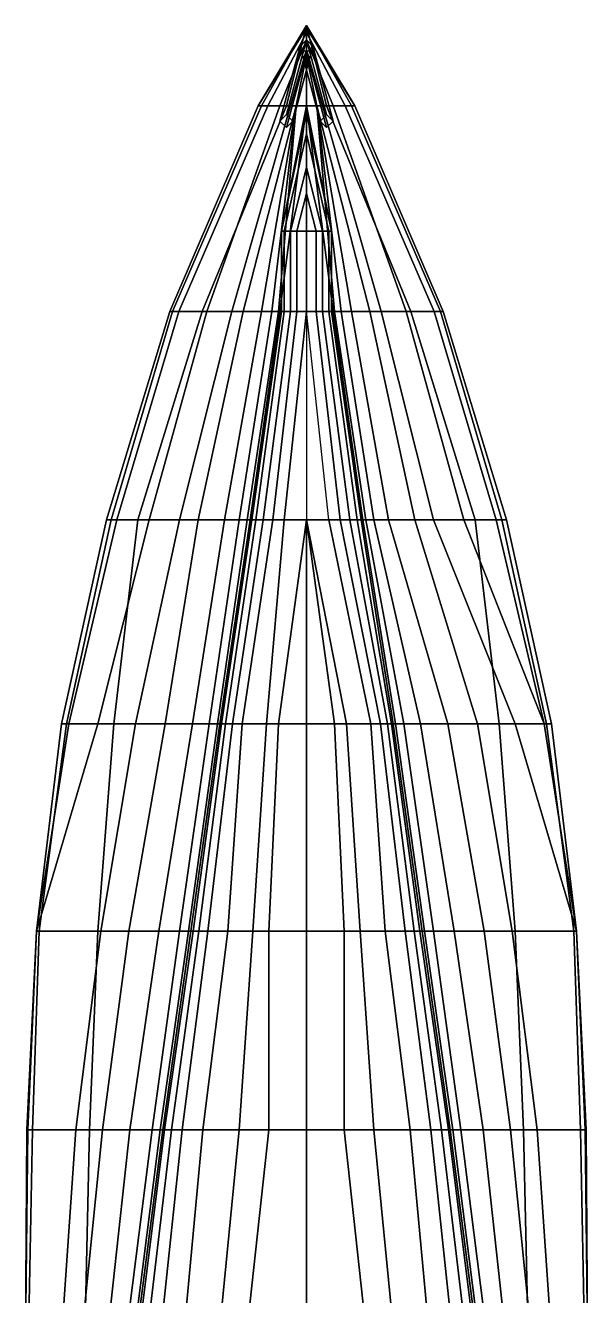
# Model space of a CAD drawing. Extents: x -3.8 to 3.8, y -36.3 to 36.3.
# Drawn here: x -3.5 to 3.5, y 20.53 to 36.33 of the extents above; entities that cross this region are included whole.
import ezdxf

# ---------------------------------------------------------------- set-up
doc = ezdxf.new("R2010")
doc.units = 0
doc.layers.get('0').update_dxf_attribs({"linetype": 'CONTINUOUS'})
doc.layers.add('SUPERSTRUCTURE', color=3, linetype='CONTINUOUS')

msp = doc.modelspace()

# ---------------------------------------------------------------- linework, layer by layer
for points in [[(0, 36.33, 4.11), (0, 36.3, 4.06), (-0.6, 35.33, 4.06), (-0.6, 35.33, 4.11)], [(0, 36.33, 4.13), (0, 36.33, 4.11), (-0.6, 35.33, 4.11), (-0.56, 35.33, 4.13)], [(0, 36.3, 4.06), (0, 36.24, 3.89), (-0.48, 35.33, 3.89), (-0.6, 35.33, 4.06)], [(0, 36.24, 3.89), (0, 36.15, 3.51), (-0.33, 35.33, 3.51), (-0.48, 35.33, 3.89)], [(0.6, 35.33, 4.11), (0.6, 35.33, 4.06), (0, 36.3, 4.06), (0, 36.33, 4.11)], [(0.56, 35.33, 4.13), (0.6, 35.33, 4.11), (0, 36.33, 4.11), (0, 36.33, 4.13)], [(0.6, 35.33, 4.06), (0.48, 35.33, 3.89), (0, 36.24, 3.89), (0, 36.3, 4.06)], [(0.48, 35.33, 3.89), (0.33, 35.33, 3.51), (0, 36.15, 3.51), (0, 36.24, 3.89)], [(0, 36.15, 3.51), (0, 36.03, 3.01), (-0.2, 35.33, 3.01), (-0.33, 35.33, 3.51)], [(-0.25, 35.22, 4.15), (-0.33, 35.14, 4.15), (-0.08, 36.07, 5.67), (0, 36.15, 5.67)], [(-0.33, 35.14, 4.15), (-0.25, 35.06, 4.15), (0, 35.99, 5.67), (-0.08, 36.07, 5.67)], [(-0.17, 35.14, 4.15), (-0.25, 35.22, 4.15), (0, 36.15, 5.67), (0.08, 36.07, 5.67)], [(-0.25, 35.06, 4.15), (-0.17, 35.14, 4.15), (0.08, 36.07, 5.67), (0, 35.99, 5.67)], [(0, 36.15, 4.15), (-0.08, 36.07, 4.15), (-0.08, 36.07, 7.93), (0, 36.15, 7.93)], [(0.25, 35.22, 4.15), (0.17, 35.14, 4.15), (-0.08, 36.07, 5.67), (0, 36.15, 5.67)], [(0, 35.99, 7.93), (0.08, 36.07, 7.93), (0, 36.15, 7.93), (-0.08, 36.07, 7.93)], [(-0.08, 36.07, 4.15), (0, 35.99, 4.15), (0, 35.99, 7.93), (-0.08, 36.07, 7.93)], [(0.17, 35.14, 4.15), (0.25, 35.06, 4.15), (0, 35.99, 5.67), (-0.08, 36.07, 5.67)], [(0.33, 35.33, 3.51), (0.2, 35.33, 3.01), (0, 36.03, 3.01), (0, 36.15, 3.51)], [(0.08, 36.07, 4.15), (0, 36.15, 4.15), (0, 36.15, 7.93), (0.08, 36.07, 7.93)], [(0.33, 35.14, 4.15), (0.25, 35.22, 4.15), (0, 36.15, 5.67), (0.08, 36.07, 5.67)], [(0, 35.99, 4.15), (0.08, 36.07, 4.15), (0.08, 36.07, 7.93), (0, 35.99, 7.93)], [(0.25, 35.06, 4.15), (0.33, 35.14, 4.15), (0.08, 36.07, 5.67), (0, 35.99, 5.67)], [(0, 36.03, 3.01), (0, 35.96, 2.72), (-0.13, 35.33, 2.72), (-0.2, 35.33, 3.01)], [(0, 35.96, 2.72), (0, 35.78, 1.96), (0, 35.33), (-0.13, 35.33, 2.72)], [(0.2, 35.33, 3.01), (0.13, 35.33, 2.72), (0, 35.96, 2.72), (0, 36.03, 3.01)], [(0.13, 35.33, 2.72), (0, 35.33), (0, 35.78, 1.96), (0, 35.96, 2.72)], [(-0.6, 35.33, 4.06), (-0.48, 35.33, 3.89), (-1.59, 32.77, 3.86), (-1.7, 32.77, 3.99)], [(-0.56, 35.33, 4.13), (-0.6, 35.33, 4.11), (-1.7, 32.77, 4.07), (-1.67, 32.77, 4.1)], [(-0.6, 35.33, 4.11), (-0.6, 35.33, 4.06), (-1.7, 32.77, 3.99), (-1.7, 32.77, 4.07)], [(-0.48, 35.33, 3.89), (-0.33, 35.33, 3.51), (-1.24, 32.77, 3.51), (-1.59, 32.77, 3.86)], [(-0.33, 35.33, 3.51), (-0.2, 35.33, 3.01), (-0.93, 32.77, 3.01), (-1.24, 32.77, 3.51)], [(-0.2, 35.33, 3.01), (-0.13, 35.33, 2.72), (-0.79, 32.77, 2.72), (-0.93, 32.77, 3.01)], [(-0.13, 35.33, 2.72), (-0.13, 35.33, 2.72), (-0.56, 32.77, 1.96), (-0.79, 32.77, 2.72)], [(-0.13, 35.33, 2.72), (-0.13, 35.33, 2.72), (-0.43, 32.77, 1.29), (-0.56, 32.77, 1.96)], [(-0.13, 35.33, 2.72), (-0.13, 35.33, 2.72), (-0.35, 32.77, 0.27), (-0.43, 32.77, 1.29)], [(-0.13, 35.33, 2.72), (0, 35.33), (-0.33, 32.77), (-0.35, 32.77, 0.27)], [(0, 35.33), (-0.31, 33.77, -0.27), (-0.31, 32.77, -0.27), (-0.33, 32.77)], [(0, 35.33), (0, 35.24, -0.27), (-0.31, 33.77, -0.27), (0, 35.33)], [(0.35, 32.77, 0.27), (0.33, 32.77), (0, 35.33), (0.13, 35.33, 2.72)], [(0.33, 32.77), (0.31, 32.77, -0.27), (0.31, 33.77, -0.27), (0, 35.33)], [(0, 35.33), (0.31, 33.77, -0.27), (0, 35.24, -0.27), (0, 35.33)], [(0.43, 32.77, 1.29), (0.35, 32.77, 0.27), (0.13, 35.33, 2.72)], [(0.79, 32.77, 2.72), (0.56, 32.77, 1.96), (0.13, 35.33, 2.72)], [(0.56, 32.77, 1.96), (0.43, 32.77, 1.29), (0.13, 35.33, 2.72)], [(0.93, 32.77, 3.01), (0.79, 32.77, 2.72), (0.13, 35.33, 2.72), (0.2, 35.33, 3.01)], [(1.24, 32.77, 3.51), (0.93, 32.77, 3.01), (0.2, 35.33, 3.01), (0.33, 35.33, 3.51)], [(1.59, 32.77, 3.86), (1.24, 32.77, 3.51), (0.33, 35.33, 3.51), (0.48, 35.33, 3.89)], [(1.7, 32.77, 3.99), (1.59, 32.77, 3.86), (0.48, 35.33, 3.89), (0.6, 35.33, 4.06)], [(1.67, 32.77, 4.1), (1.7, 32.77, 4.07), (0.6, 35.33, 4.11), (0.56, 35.33, 4.13)], [(1.7, 32.77, 4.07), (1.7, 32.77, 3.99), (0.6, 35.33, 4.06), (0.6, 35.33, 4.11)], [(0, 35.24, -0.27), (0, 34.98, -0.57), (-0.28, 33.77, -0.57), (-0.31, 33.77, -0.27)], [(0.31, 33.77, -0.27), (0.28, 33.77, -0.57), (0, 34.98, -0.57), (0, 35.24, -0.27)], [(0, 34.98, -0.57), (0, 34.56, -0.82), (-0.2, 33.77, -0.82), (-0.28, 33.77, -0.57)], [(0.28, 33.77, -0.57), (0.2, 33.77, -0.82), (0, 34.56, -0.82), (0, 34.98, -0.57)], [(0, 34.56, -0.82), (0, 34.24, -0.92), (-0.12, 33.77, -0.92), (-0.2, 33.77, -0.82)], [(0.2, 33.77, -0.82), (0.12, 33.77, -0.92), (0, 34.24, -0.92), (0, 34.56, -0.82)], [(0, 34.24, -0.92), (0, 33.77, -1.01), (0, 33.77, -1.01), (-0.12, 33.77, -0.92)], [(0.12, 33.77, -0.92), (0, 33.77, -1.01), (0, 33.77, -1.01), (0, 34.24, -0.92)], [(-0.31, 33.77, -0.27), (-0.28, 33.77, -0.57), (-0.28, 32.77, -0.57), (-0.31, 32.77, -0.27)], [(-0.28, 33.77, -0.57), (-0.2, 33.77, -0.82), (-0.2, 32.77, -0.82), (-0.28, 32.77, -0.57)], [(-0.2, 33.77, -0.82), (-0.12, 33.77, -0.92), (-0.12, 32.77, -0.92), (-0.2, 32.77, -0.82)], [(-0.12, 33.77, -0.92), (0, 33.77, -1.01), (0, 32.77, -1.01), (-0.12, 32.77, -0.92)], [(0.12, 32.77, -0.92), (0, 32.77, -1.01), (0, 33.77, -1.01), (0.12, 33.77, -0.92)], [(0.2, 32.77, -0.82), (0.12, 32.77, -0.92), (0.12, 33.77, -0.92), (0.2, 33.77, -0.82)], [(0.28, 32.77, -0.57), (0.2, 32.77, -0.82), (0.2, 33.77, -0.82), (0.28, 33.77, -0.57)], [(0.31, 32.77, -0.27), (0.28, 32.77, -0.57), (0.28, 33.77, -0.57), (0.31, 33.77, -0.27)], [(-1.67, 32.77, 4.1), (-1.7, 32.77, 4.07), (-2.49, 30.18, 3.92), (-2.43, 30.18, 4.03)], [(-1.7, 32.77, 3.99), (-1.59, 32.77, 3.86), (-2.36, 30.18, 3.71), (-2.49, 30.18, 3.84)], [(-1.7, 32.77, 4.07), (-1.7, 32.77, 3.99), (-2.49, 30.18, 3.84), (-2.49, 30.18, 3.92)], [(-1.59, 32.77, 3.86), (-1.24, 32.77, 3.51), (-1.96, 30.18, 3.4), (-2.36, 30.18, 3.71)], [(-1.24, 32.77, 3.51), (-0.93, 32.77, 3.01), (-1.58, 30.18, 3.01), (-1.96, 30.18, 3.4)], [(-0.93, 32.77, 3.01), (-0.79, 32.77, 2.72), (-1.35, 30.18, 2.72), (-1.58, 30.18, 3.01)], [(-0.79, 32.77, 2.72), (-0.56, 32.77, 1.96), (-1.02, 30.18, 1.96), (-1.35, 30.18, 2.72)], [(-0.56, 32.77, 1.96), (-0.43, 32.77, 1.29), (-0.84, 30.18, 1.29), (-1.02, 30.18, 1.96)], [(-0.43, 32.77, 1.29), (-0.35, 32.77, 0.27), (-0.74, 30.18, 0.27), (-0.84, 30.18, 1.29)], [(-0.35, 32.77, 0.27), (-0.33, 32.77), (-0.7, 30.18), (-0.74, 30.18, 0.27)], [(-0.33, 32.77), (-0.31, 32.77, -0.27), (-0.68, 30.18, -0.27), (-0.7, 30.18)], [(-0.31, 32.77, -0.27), (-0.28, 32.77, -0.57), (-0.63, 30.18, -0.57), (-0.68, 30.18, -0.27)], [(-0.28, 32.77, -0.57), (-0.2, 32.77, -0.82), (-0.54, 30.18, -0.82), (-0.63, 30.18, -0.57)], [(-0.2, 32.77, -0.82), (-0.12, 32.77, -0.92), (-0.42, 30.18, -1.01), (-0.54, 30.18, -0.82)], [(-0.12, 32.77, -0.92), (0, 32.77, -1.01), (-0.28, 30.18, -1.16), (-0.42, 30.18, -1.01)], [(0, 32.77, -1.01), (0, 32.77, -1.01), (0, 30.18, -1.27), (-0.28, 30.18, -1.16)], [(0.42, 30.18, -1.01), (0.28, 30.18, -1.16), (0, 32.77, -1.01), (0.12, 32.77, -0.92)], [(0.54, 30.18, -0.82), (0.42, 30.18, -1.01), (0.12, 32.77, -0.92), (0.2, 32.77, -0.82)], [(0.63, 30.18, -0.57), (0.54, 30.18, -0.82), (0.2, 32.77, -0.82), (0.28, 32.77, -0.57)], [(0.68, 30.18, -0.27), (0.63, 30.18, -0.57), (0.28, 32.77, -0.57), (0.31, 32.77, -0.27)], [(0.7, 30.18), (0.68, 30.18, -0.27), (0.31, 32.77, -0.27), (0.33, 32.77)], [(0.74, 30.18, 0.27), (0.7, 30.18), (0.33, 32.77), (0.35, 32.77, 0.27)], [(0.84, 30.18, 1.29), (0.74, 30.18, 0.27), (0.35, 32.77, 0.27), (0.43, 32.77, 1.29)], [(1.02, 30.18, 1.96), (0.84, 30.18, 1.29), (0.43, 32.77, 1.29), (0.56, 32.77, 1.96)], [(1.35, 30.18, 2.72), (1.02, 30.18, 1.96), (0.56, 32.77, 1.96), (0.79, 32.77, 2.72)], [(1.58, 30.18, 3.01), (1.35, 30.18, 2.72), (0.79, 32.77, 2.72), (0.93, 32.77, 3.01)], [(1.96, 30.18, 3.4), (1.58, 30.18, 3.01), (0.93, 32.77, 3.01), (1.24, 32.77, 3.51)], [(2.36, 30.18, 3.71), (1.96, 30.18, 3.4), (1.24, 32.77, 3.51), (1.59, 32.77, 3.86)], [(2.49, 30.18, 3.84), (2.36, 30.18, 3.71), (1.59, 32.77, 3.86), (1.7, 32.77, 3.99)], [(2.43, 30.18, 4.03), (2.49, 30.18, 3.92), (1.7, 32.77, 4.07), (1.67, 32.77, 4.1)], [(2.49, 30.18, 3.92), (2.49, 30.18, 3.84), (1.7, 32.77, 3.99), (1.7, 32.77, 4.07)], [(-2.49, 30.18, 3.84), (-2.36, 30.18, 3.71), (-2.96, 27.64, 3.64), (-3.05, 27.64, 3.77)], [(-2.43, 30.18, 4.03), (-2.49, 30.18, 3.92), (-3.05, 27.64, 3.85), (-2.99, 27.64, 3.96)], [(-2.49, 30.18, 3.92), (-2.49, 30.18, 3.84), (-3.05, 27.64, 3.77), (-3.05, 27.64, 3.85)], [(-2.36, 30.18, 3.71), (-1.96, 30.18, 3.4), (-2.6, 27.64, 3.4), (-2.96, 27.64, 3.64)], [(-1.96, 30.18, 3.4), (-1.58, 30.18, 3.01), (-2.13, 27.64, 3.01), (-2.6, 27.64, 3.4)], [(-1.58, 30.18, 3.01), (-1.35, 30.18, 2.72), (-1.76, 27.64, 2.57), (-2.13, 27.64, 3.01)], [(-1.35, 30.18, 2.72), (-1.02, 30.18, 1.96), (-1.42, 27.64, 1.91), (-1.76, 27.64, 2.57)], [(-1.02, 30.18, 1.96), (-0.84, 30.18, 1.29), (-1.21, 27.64, 1.14), (-1.42, 27.64, 1.91)], [(-0.84, 30.18, 1.29), (-0.74, 30.18, 0.27), (-1.11, 27.64, 0.27), (-1.21, 27.64, 1.14)], [(-0.74, 30.18, 0.27), (-0.7, 30.18), (-1.08, 27.64), (-1.11, 27.64, 0.27)], [(-0.7, 30.18), (-0.68, 30.18, -0.27), (-1.06, 27.64, -0.27), (-1.08, 27.64)], [(-0.68, 30.18, -0.27), (-0.63, 30.18, -0.57), (-1.01, 27.64, -0.57), (-1.06, 27.64, -0.27)], [(-0.63, 30.18, -0.57), (-0.54, 30.18, -0.82), (-0.92, 27.64, -0.82), (-1.01, 27.64, -0.57)], [(-0.54, 30.18, -0.82), (-0.42, 30.18, -1.01), (-0.8, 27.64, -1.01), (-0.92, 27.64, -0.82)], [(-0.42, 30.18, -1.01), (-0.28, 30.18, -1.16), (-0.5, 27.64, -1.25), (-0.8, 27.64, -1.01)], [(-0.28, 30.18, -1.16), (0, 30.18, -1.27), (-0.35, 27.64, -1.32), (-0.5, 27.64, -1.25)], [(0, 30.18, -1.27), (0, 30.18, -1.27), (0, 27.64, -1.43), (-0.35, 27.64, -1.32)], [(0.35, 27.64, -1.32), (0, 27.64, -1.43), (0, 30.18, -1.27)], [(0.5, 27.64, -1.25), (0.35, 27.64, -1.32), (0, 30.18, -1.27)], [(0.8, 27.64, -1.01), (0.5, 27.64, -1.25), (0, 30.18, -1.27), (0.28, 30.18, -1.16)], [(0.92, 27.64, -0.82), (0.8, 27.64, -1.01), (0.28, 30.18, -1.16), (0.42, 30.18, -1.01)], [(1.01, 27.64, -0.57), (0.92, 27.64, -0.82), (0.42, 30.18, -1.01), (0.54, 30.18, -0.82)], [(1.06, 27.64, -0.27), (1.01, 27.64, -0.57), (0.54, 30.18, -0.82), (0.63, 30.18, -0.57)], [(1.08, 27.64), (1.06, 27.64, -0.27), (0.63, 30.18, -0.57), (0.68, 30.18, -0.27)], [(1.11, 27.64, 0.27), (1.08, 27.64), (0.68, 30.18, -0.27), (0.7, 30.18)], [(1.21, 27.64, 1.14), (1.11, 27.64, 0.27), (0.7, 30.18), (0.74, 30.18, 0.27)], [(1.42, 27.64, 1.91), (1.21, 27.64, 1.14), (0.74, 30.18, 0.27), (0.84, 30.18, 1.29)], [(1.76, 27.64, 2.57), (1.42, 27.64, 1.91), (0.84, 30.18, 1.29), (1.02, 30.18, 1.96)], [(2.13, 27.64, 3.01), (1.76, 27.64, 2.57), (1.02, 30.18, 1.96), (1.35, 30.18, 2.72)], [(2.6, 27.64, 3.4), (2.13, 27.64, 3.01), (1.35, 30.18, 2.72), (1.58, 30.18, 3.01)], [(2.96, 27.64, 3.64), (2.6, 27.64, 3.4), (1.58, 30.18, 3.01), (1.96, 30.18, 3.4)], [(2.96, 27.64, 3.64), (2.96, 27.64, 3.64), (1.96, 30.18, 3.4), (2.36, 30.18, 3.71)], [(3.05, 27.64, 3.77), (2.96, 27.64, 3.64), (2.36, 30.18, 3.71), (2.49, 30.18, 3.84)], [(2.99, 27.64, 3.96), (3.05, 27.64, 3.85), (2.49, 30.18, 3.92), (2.43, 30.18, 4.03)], [(3.05, 27.64, 3.85), (3.05, 27.64, 3.77), (2.49, 30.18, 3.84), (2.49, 30.18, 3.92)], [(-2.6, 27.64, 3.4), (-2.13, 27.64, 3.01), (-2.56, 25.06, 3.01), (-3.36, 25.06, 3.69)], [(-2.99, 27.64, 3.96), (-3.05, 27.64, 3.85), (-3.36, 25.06, 3.84), (-3.33, 25.06, 3.9)], [(-3.05, 27.64, 3.85), (-3.05, 27.64, 3.77), (-3.36, 25.06, 3.69), (-3.36, 25.06, 3.84)], [(-3.05, 27.64, 3.77), (-2.96, 27.64, 3.64), (-3.36, 25.06, 3.69)], [(-2.96, 27.64, 3.64), (-2.6, 27.64, 3.4), (-3.36, 25.06, 3.69)], [(-2.13, 27.64, 3.01), (-1.76, 27.64, 2.57), (-2.21, 25.06, 2.57), (-2.56, 25.06, 3.01)], [(-1.76, 27.64, 2.57), (-1.42, 27.64, 1.91), (-1.84, 25.06, 1.91), (-2.21, 25.06, 2.57)], [(-1.42, 27.64, 1.91), (-1.21, 27.64, 1.14), (-1.58, 25.06, 1.14), (-1.84, 25.06, 1.91)], [(-1.21, 27.64, 1.14), (-1.11, 27.64, 0.27), (-1.47, 25.06, 0.27), (-1.58, 25.06, 1.14)], [(-1.11, 27.64, 0.27), (-1.08, 27.64), (-1.44, 25.06), (-1.47, 25.06, 0.27)], [(-1.08, 27.64), (-1.06, 27.64, -0.27), (-1.41, 25.06, -0.27), (-1.44, 25.06)], [(-1.06, 27.64, -0.27), (-1.01, 27.64, -0.57), (-1.34, 25.06, -0.57), (-1.41, 25.06, -0.27)], [(-1.01, 27.64, -0.57), (-0.92, 27.64, -0.82), (-1.23, 25.06, -0.82), (-1.34, 25.06, -0.57)], [(-0.92, 27.64, -0.82), (-0.8, 27.64, -1.01), (-0.98, 25.06, -1.11), (-1.23, 25.06, -0.82)], [(-0.8, 27.64, -1.01), (-0.5, 27.64, -1.25), (-0.67, 25.06, -1.32), (-0.98, 25.06, -1.11)], [(-0.5, 27.64, -1.25), (-0.35, 27.64, -1.32), (-0.47, 25.06, -1.41), (-0.67, 25.06, -1.32)], [(-0.35, 27.64, -1.32), (0, 27.64, -1.43), (0, 25.06, -1.58), (-0.47, 25.06, -1.41)], [(0.47, 25.06, -1.41), (0, 25.06, -1.58), (0, 27.64, -1.43), (0.35, 27.64, -1.32)], [(0.67, 25.06, -1.32), (0.47, 25.06, -1.41), (0.35, 27.64, -1.32), (0.5, 27.64, -1.25)], [(0.98, 25.06, -1.11), (0.67, 25.06, -1.32), (0.5, 27.64, -1.25), (0.8, 27.64, -1.01)], [(1.23, 25.06, -0.82), (0.98, 25.06, -1.11), (0.8, 27.64, -1.01), (0.92, 27.64, -0.82)], [(1.34, 25.06, -0.57), (1.23, 25.06, -0.82), (0.92, 27.64, -0.82), (1.01, 27.64, -0.57)], [(1.41, 25.06, -0.27), (1.34, 25.06, -0.57), (1.01, 27.64, -0.57), (1.06, 27.64, -0.27)], [(1.44, 25.06), (1.41, 25.06, -0.27), (1.06, 27.64, -0.27), (1.08, 27.64)], [(1.47, 25.06, 0.27), (1.44, 25.06), (1.08, 27.64), (1.11, 27.64, 0.27)], [(1.58, 25.06, 1.14), (1.47, 25.06, 0.27), (1.11, 27.64, 0.27), (1.21, 27.64, 1.14)], [(1.84, 25.06, 1.91), (1.58, 25.06, 1.14), (1.21, 27.64, 1.14), (1.42, 27.64, 1.91)], [(2.21, 25.06, 2.57), (1.84, 25.06, 1.91), (1.42, 27.64, 1.91), (1.76, 27.64, 2.57)], [(2.56, 25.06, 3.01), (2.21, 25.06, 2.57), (1.76, 27.64, 2.57), (2.13, 27.64, 3.01)], [(3.36, 25.06, 3.69), (2.56, 25.06, 3.01), (2.13, 27.64, 3.01), (2.6, 27.64, 3.4)], [(3.36, 25.06, 3.69), (3.36, 25.06, 3.69), (2.6, 27.64, 3.4), (2.96, 27.64, 3.64)], [(3.36, 25.06, 3.69), (3.36, 25.06, 3.69), (2.96, 27.64, 3.64), (3.05, 27.64, 3.77)], [(3.33, 25.06, 3.9), (3.36, 25.06, 3.84), (3.05, 27.64, 3.85), (2.99, 27.64, 3.96)], [(3.36, 25.06, 3.84), (3.36, 25.06, 3.69), (3.05, 27.64, 3.77), (3.05, 27.64, 3.85)], [(-3.33, 25.06, 3.9), (-3.36, 25.06, 3.84), (-3.48, 22.59, 3.79), (-3.41, 22.59, 3.88)], [(-3.36, 25.06, 3.84), (-3.36, 25.06, 3.69), (-3.47, 22.59, 3.67), (-3.48, 22.59, 3.79)], [(-3.36, 25.06, 3.69), (-2.56, 25.06, 3.01), (-2.87, 22.59, 3.01), (-3.47, 22.59, 3.67)], [(-2.56, 25.06, 3.01), (-2.21, 25.06, 2.57), (-2.54, 22.59, 2.57), (-2.87, 22.59, 3.01)], [(-2.21, 25.06, 2.57), (-1.84, 25.06, 1.91), (-2.2, 22.59, 1.88), (-2.54, 22.59, 2.57)], [(-1.84, 25.06, 1.91), (-1.58, 25.06, 1.14), (-1.92, 22.59, 1.01), (-2.2, 22.59, 1.88)], [(-1.58, 25.06, 1.14), (-1.47, 25.06, 0.27), (-1.82, 22.59, 0.27), (-1.92, 22.59, 1.01)], [(-1.47, 25.06, 0.27), (-1.44, 25.06), (-1.79, 22.59), (-1.82, 22.59, 0.27)], [(-1.44, 25.06), (-1.41, 25.06, -0.27), (-1.77, 22.59, -0.27), (-1.79, 22.59)], [(-1.41, 25.06, -0.27), (-1.34, 25.06, -0.57), (-1.68, 22.59, -0.57), (-1.77, 22.59, -0.27)], [(-1.34, 25.06, -0.57), (-1.23, 25.06, -0.82), (-1.55, 22.59, -0.82), (-1.68, 22.59, -0.57)], [(-1.23, 25.06, -0.82), (-0.98, 25.06, -1.11), (-1.29, 22.59, -1.11), (-1.55, 22.59, -0.82)], [(-0.98, 25.06, -1.11), (-0.67, 25.06, -1.32), (-0.84, 22.59, -1.38), (-1.29, 22.59, -1.11)], [(-0.67, 25.06, -1.32), (-0.47, 25.06, -1.41), (-0.47, 22.59, -1.53), (-0.84, 22.59, -1.38)], [(-0.47, 25.06, -1.41), (0, 25.06, -1.58), (0, 22.59, -1.68), (-0.47, 22.59, -1.53)], [(0.47, 22.59, -1.53), (0, 22.59, -1.68), (0, 25.06, -1.58), (0.47, 25.06, -1.41)], [(0.84, 22.59, -1.38), (0.47, 22.59, -1.53), (0.47, 25.06, -1.41), (0.67, 25.06, -1.32)], [(1.29, 22.59, -1.11), (0.84, 22.59, -1.38), (0.67, 25.06, -1.32), (0.98, 25.06, -1.11)], [(1.55, 22.59, -0.82), (1.29, 22.59, -1.11), (0.98, 25.06, -1.11), (1.23, 25.06, -0.82)], [(1.68, 22.59, -0.57), (1.55, 22.59, -0.82), (1.23, 25.06, -0.82), (1.34, 25.06, -0.57)], [(1.77, 22.59, -0.27), (1.68, 22.59, -0.57), (1.34, 25.06, -0.57), (1.41, 25.06, -0.27)], [(1.79, 22.59), (1.77, 22.59, -0.27), (1.41, 25.06, -0.27), (1.44, 25.06)], [(1.82, 22.59, 0.27), (1.79, 22.59), (1.44, 25.06), (1.47, 25.06, 0.27)], [(1.92, 22.59, 1.01), (1.82, 22.59, 0.27), (1.47, 25.06, 0.27), (1.58, 25.06, 1.14)], [(2.2, 22.59, 1.88), (1.92, 22.59, 1.01), (1.58, 25.06, 1.14), (1.84, 25.06, 1.91)], [(2.54, 22.59, 2.57), (2.2, 22.59, 1.88), (1.84, 25.06, 1.91), (2.21, 25.06, 2.57)], [(2.87, 22.59, 3.01), (2.54, 22.59, 2.57), (2.21, 25.06, 2.57), (2.56, 25.06, 3.01)], [(3.47, 22.59, 3.67), (2.87, 22.59, 3.01), (2.56, 25.06, 3.01), (3.36, 25.06, 3.69)], [(3.41, 22.59, 3.88), (3.48, 22.59, 3.79), (3.36, 25.06, 3.84), (3.33, 25.06, 3.9)], [(3.48, 22.59, 3.79), (3.47, 22.59, 3.67), (3.36, 25.06, 3.69), (3.36, 25.06, 3.84)], [(-3.47, 22.59, 3.67), (-2.87, 22.59, 3.01), (-3.05, 20, 3.01), (-3.5, 20, 3.67)], [(-3.41, 22.59, 3.88), (-3.48, 22.59, 3.79), (-3.5, 20, 3.79), (-3.46, 20, 3.86)], [(-3.48, 22.59, 3.79), (-3.47, 22.59, 3.67), (-3.5, 20, 3.67), (-3.5, 20, 3.79)], [(-2.87, 22.59, 3.01), (-2.54, 22.59, 2.57), (-2.8, 20, 2.57), (-3.05, 20, 3.01)], [(-2.54, 22.59, 2.57), (-2.2, 22.59, 1.88), (-2.48, 20, 1.85), (-2.8, 20, 2.57)], [(-2.2, 22.59, 1.88), (-1.92, 22.59, 1.01), (-2.25, 20, 1.01), (-2.48, 20, 1.85)], [(-1.92, 22.59, 1.01), (-1.82, 22.59, 0.27), (-2.15, 20, 0.27), (-2.25, 20, 1.01)], [(-1.82, 22.59, 0.27), (-1.79, 22.59), (-2.12, 20), (-2.15, 20, 0.27)], [(-1.79, 22.59), (-1.77, 22.59, -0.27), (-2.09, 20, -0.27), (-2.12, 20)], [(-1.77, 22.59, -0.27), (-1.68, 22.59, -0.57), (-1.99, 20, -0.57), (-2.09, 20, -0.27)], [(-1.68, 22.59, -0.57), (-1.55, 22.59, -0.82), (-1.82, 20, -0.82), (-1.99, 20, -0.57)], [(-1.55, 22.59, -0.82), (-1.29, 22.59, -1.11), (-1.53, 20, -1.11), (-1.82, 20, -0.82)], [(-1.29, 22.59, -1.11), (-0.84, 22.59, -1.38), (-1.09, 20, -1.38), (-1.53, 20, -1.11)], [(-0.84, 22.59, -1.38), (-0.47, 22.59, -1.53), (-0.75, 20, -1.53), (-1.09, 20, -1.38)], [(-0.47, 22.59, -1.53), (0, 22.59, -1.68), (0, 20, -1.76), (-0.75, 20, -1.53)], [(0.75, 20, -1.53), (0, 20, -1.76), (0, 22.59, -1.68), (0.47, 22.59, -1.53)], [(1.09, 20, -1.38), (0.75, 20, -1.53), (0.47, 22.59, -1.53), (0.84, 22.59, -1.38)], [(1.53, 20, -1.11), (1.09, 20, -1.38), (0.84, 22.59, -1.38), (1.29, 22.59, -1.11)], [(1.82, 20, -0.82), (1.53, 20, -1.11), (1.29, 22.59, -1.11), (1.55, 22.59, -0.82)], [(1.99, 20, -0.57), (1.82, 20, -0.82), (1.55, 22.59, -0.82), (1.68, 22.59, -0.57)], [(2.09, 20, -0.27), (1.99, 20, -0.57), (1.68, 22.59, -0.57), (1.77, 22.59, -0.27)], [(2.12, 20), (2.09, 20, -0.27), (1.77, 22.59, -0.27), (1.79, 22.59)], [(2.15, 20, 0.27), (2.12, 20), (1.79, 22.59), (1.82, 22.59, 0.27)], [(2.25, 20, 1.01), (2.15, 20, 0.27), (1.82, 22.59, 0.27), (1.92, 22.59, 1.01)], [(2.48, 20, 1.85), (2.25, 20, 1.01), (1.92, 22.59, 1.01), (2.2, 22.59, 1.88)], [(2.8, 20, 2.57), (2.48, 20, 1.85), (2.2, 22.59, 1.88), (2.54, 22.59, 2.57)], [(3.05, 20, 3.01), (2.8, 20, 2.57), (2.54, 22.59, 2.57), (2.87, 22.59, 3.01)], [(3.5, 20, 3.67), (3.05, 20, 3.01), (2.87, 22.59, 3.01), (3.47, 22.59, 3.67)], [(3.46, 20, 3.86), (3.5, 20, 3.79), (3.48, 22.59, 3.79), (3.41, 22.59, 3.88)], [(3.5, 20, 3.79), (3.5, 20, 3.67), (3.47, 22.59, 3.67), (3.48, 22.59, 3.79)]]:
    msp.add_3dface(points)
at = {"layer": 'SUPERSTRUCTURE'}
for points in [[(0, 36.33, 4.15), (-0.56, 35.33, 4.13), (-0.25, 35.33, 4.15), (0, 36.33, 4.15)], [(0, 36.33, 4.13), (-0.56, 35.33, 4.13), (0, 36.33, 4.15), (0, 36.33, 4.13)], [(0, 36.33, 4.15), (-0.25, 35.33, 4.15), (0.25, 35.33, 4.15), (0, 36.33, 4.15)], [(0, 36.33, 4.15), (0.25, 35.33, 4.15), (0.56, 35.33, 4.13), (0, 36.33, 4.15)], [(0, 36.33, 4.13), (0, 36.33, 4.15), (0.56, 35.33, 4.13), (0, 36.33, 4.13)], [(-0.56, 35.33, 4.13), (-1.67, 32.77, 4.1), (-1.3, 32.77, 4.16), (-0.25, 35.33, 4.15)], [(1.3, 32.77, 4.16), (0.25, 35.33, 4.15), (-0.25, 35.33, 4.15), (-1.3, 32.77, 4.16)], [(0.25, 35.33, 4.15), (1.3, 32.77, 4.16), (1.67, 32.77, 4.1), (0.56, 35.33, 4.13)], [(-1.67, 32.77, 4.1), (-2.43, 30.18, 4.03), (-2.1, 30.18, 4.15), (-1.3, 32.77, 4.16)], [(-1.3, 32.77, 4.16), (-2.1, 30.18, 4.15), (2.1, 30.18, 4.15), (1.3, 32.77, 4.16)], [(1.3, 32.77, 4.16), (2.1, 30.18, 4.15), (2.43, 30.18, 4.03), (1.67, 32.77, 4.1)], [(-2.43, 30.18, 4.03), (-2.99, 27.64, 3.96), (-2.4, 27.64, 4.16), (-2.1, 30.18, 4.15)], [(2.4, 27.64, 4.16), (2.1, 30.18, 4.15), (-2.1, 30.18, 4.15), (-2.4, 27.64, 4.16)], [(2.1, 30.18, 4.15), (2.4, 27.64, 4.16), (2.99, 27.64, 3.96), (2.43, 30.18, 4.03)], [(-2.99, 27.64, 3.96), (-3.33, 25.06, 3.9), (-2.6, 25.06, 4.14), (-2.4, 27.64, 4.16)], [(-2.4, 27.64, 4.16), (-2.6, 25.06, 4.14), (2.6, 25.06, 4.14), (2.4, 27.64, 4.16)], [(2.4, 27.64, 4.16), (2.6, 25.06, 4.14), (3.33, 25.06, 3.9), (2.99, 27.64, 3.96)], [(-3.33, 25.06, 3.9), (-3.41, 22.59, 3.88), (-2.7, 22.59, 4.14), (-2.6, 25.06, 4.14)], [(2.7, 22.59, 4.14), (2.6, 25.06, 4.14), (-2.6, 25.06, 4.14), (-2.7, 22.59, 4.14)], [(2.6, 25.06, 4.14), (2.7, 22.59, 4.14), (3.41, 22.59, 3.88), (3.33, 25.06, 3.9)], [(-3.41, 22.59, 3.88), (-3.46, 20, 3.86), (-2.76, 20, 4.14), (-2.7, 22.59, 4.14)], [(-2.7, 22.59, 4.14), (-2.76, 20, 4.14), (2.76, 20, 4.14), (2.7, 22.59, 4.14)], [(2.7, 22.59, 4.14), (2.76, 20, 4.14), (3.46, 20, 3.86), (3.41, 22.59, 3.88)]]:
    msp.add_3dface(points, dxfattribs=at)

doc.saveas('drawing.dxf')
